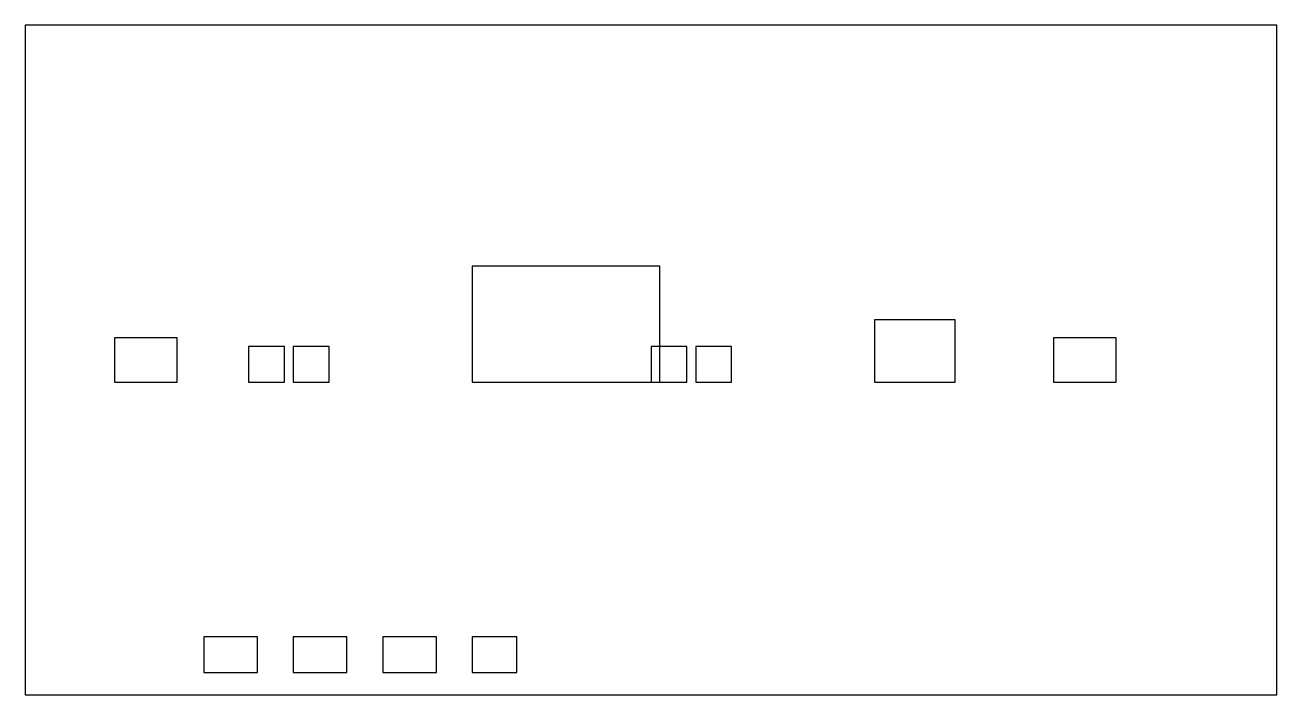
# Model space of a CAD drawing. Header units: millimetres. Extents: x 0 to 28000, y 0 to 15000.
import ezdxf

# ---------------------------------------------------------------- set-up
doc = ezdxf.new("R2010")
doc.units = ezdxf.units.MM

# ---------------------------------------------------------------- blocks, each defined once
blk = doc.blocks.new('ROBOT-01')
at = {"layer": 'EQUIP'}
blk.add_lwpolyline([(0, 0), (800, 0), (800, 800), (0, 800)], close=True, dxfattribs=at)
blk = doc.blocks.new('ROBOT-02')
at = {"layer": 'EQUIP'}
blk.add_lwpolyline([(0, 0), (800, 0), (800, 800), (0, 800)], close=True, dxfattribs=at)
blk = doc.blocks.new('ROBOT-03')
at = {"layer": 'EQUIP'}
blk.add_lwpolyline([(0, 0), (800, 0), (800, 800), (0, 800)], close=True, dxfattribs=at)
blk = doc.blocks.new('ROBOT-04')
at = {"layer": 'EQUIP'}
blk.add_lwpolyline([(0, 0), (800, 0), (800, 800), (0, 800)], close=True, dxfattribs=at)
blk = doc.blocks.new('MACHINE-1-BIG')
at = {"layer": 'EQUIP'}
blk.add_lwpolyline([(0, 0), (4200, 0), (4200, 2600), (0, 2600)], close=True, dxfattribs=at)
blk = doc.blocks.new('MACHINE-2-SMALL')
at = {"layer": 'EQUIP'}
blk.add_lwpolyline([(0, 0), (1800, 0), (1800, 1400), (0, 1400)], close=True, dxfattribs=at)
blk = doc.blocks.new('LOAD-FIXTURE')
at = {"layer": 'EQUIP'}
blk.add_lwpolyline([(0, 0), (1400, 0), (1400, 1000), (0, 1000)], close=True, dxfattribs=at)
blk = doc.blocks.new('UNLOAD-FIXTURE')
at = {"layer": 'EQUIP'}
blk.add_lwpolyline([(0, 0), (1400, 0), (1400, 1000), (0, 1000)], close=True, dxfattribs=at)
blk = doc.blocks.new('TROLLEY-01')
at = {"layer": 'EQUIP'}
blk.add_lwpolyline([(0, 0), (1200, 0), (1200, 800), (0, 800)], close=True, dxfattribs=at)
blk = doc.blocks.new('TROLLEY-02')
at = {"layer": 'EQUIP'}
blk.add_lwpolyline([(0, 0), (1200, 0), (1200, 800), (0, 800)], close=True, dxfattribs=at)
blk = doc.blocks.new('TROLLEY-03')
at = {"layer": 'EQUIP'}
blk.add_lwpolyline([(0, 0), (1200, 0), (1200, 800), (0, 800)], close=True, dxfattribs=at)
blk = doc.blocks.new('TROLLEY-T2-01')
at = {"layer": 'EQUIP'}
blk.add_lwpolyline([(0, 0), (1000, 0), (1000, 800), (0, 800)], close=True, dxfattribs=at)

msp = doc.modelspace()

# ---------------------------------------------------------------- linework, layer by layer
at = {"layer": 'WPE-HALL'}
msp.add_lwpolyline([(0, 0), (28000, 0), (28000, 15000), (0, 15000)], close=True, dxfattribs=at)

# ---------------------------------------------------------------- block references
at = {"layer": 'EQUIP'}
for name, p in [('MACHINE-1-BIG', (10000, 7000)), ('MACHINE-2-SMALL', (19000, 7000)), ('LOAD-FIXTURE', (2000, 7000)), ('UNLOAD-FIXTURE', (23000, 7000)), ('ROBOT-01', (5000, 7000)), ('ROBOT-02', (6000, 7000)), ('ROBOT-03', (14000, 7000)), ('ROBOT-04', (15000, 7000)), ('TROLLEY-01', (4000, 500)), ('TROLLEY-02', (6000, 500)), ('TROLLEY-03', (8000, 500)), ('TROLLEY-T2-01', (10000, 500))]:
    msp.add_blockref(name, p, dxfattribs=at)

doc.saveas('drawing.dxf')
